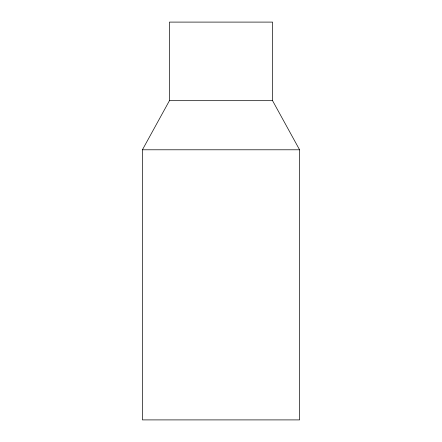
<?xml version="1.0" encoding="UTF-8"?>
<svg xmlns="http://www.w3.org/2000/svg" width="442" height="442" viewBox="0 0 442 442"><rect width="100%" height="100%" fill="white"/><g stroke="black" fill="none" stroke-linecap="round" stroke-linejoin="round"><path stroke-width="0.66" d="M142.423 149.788L169.435 100.677L169.435 22.1L272.565 22.1L272.565 100.677L299.577 149.788L299.577 419.9L142.423 419.9L142.423 149.788L299.577 149.788M169.435 100.677L272.565 100.677"/></g></svg>
